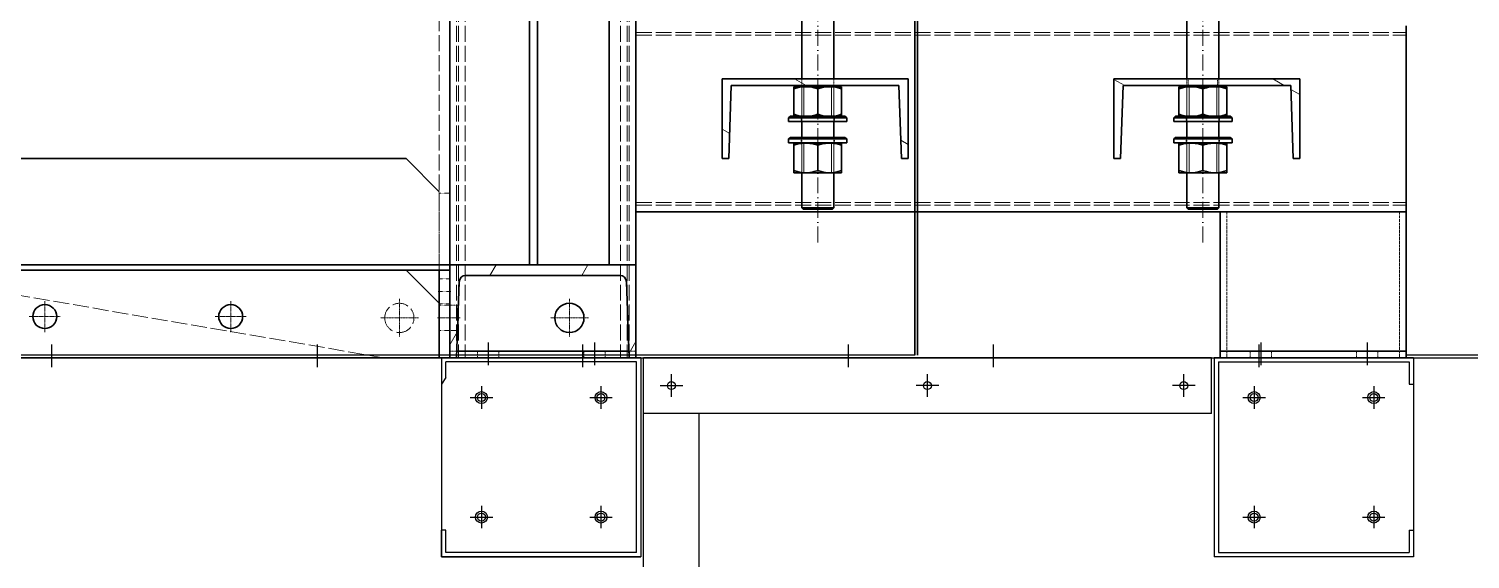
# Model space of a CAD drawing. Header units: millimetres. Extents: x 4398 to 33805, y 3079 to 23874.
# Drawn here: x 14182 to 15267, y 10170 to 10570 of the extents above; entities that cross this region are included whole.
import ezdxf

# ---------------------------------------------------------------- set-up
doc = ezdxf.new("R2010")
doc.units = ezdxf.units.MM
for name, pattern in [('CENTER', [2, 1.25, -0.25, 0.25, -0.25]), ('DASHDOT', [18.5, 12, -3, 0.5, -3]), ('DASHED', [15, 12, -3])]:
    doc.linetypes.add(name, pattern=pattern)
doc.layers.add('center', color=1, linetype='CENTER')

# ---------------------------------------------------------------- blocks, each defined once
blk = doc.blocks.new('A$C55E021B5')
at = {"color": 7, "linetype": 'DASHED', "lineweight": 13}
for p, q in [((585, 2140.5), (585, 0.5)), ((586.6, 2140.5), (586.6, 0.5)), ((591.6, 2140.5), (591.6, 0.5)), ((708.4, 2140.5), (708.4, 0.5)), ((713.4, 2140.5), (713.4, 0.5)), ((715, 2140.5), (715, 0.5)), ((720, 1968.5), (720, 172.5)), ((720, 168.1), (720, 1070.5)), ((728, 66.5), (728, 1070.5)), ((580, 245.5), (0, 245.5)), ((580, 243.6), (0, 243.6)), ((580, 117.4), (0, 117.4)), ((580, 115.5), (0, 115.5)), ((770, 0.5), (1362, 101.9))]:
    blk.add_line(p, q, dxfattribs=at)
at = {"color": 7, "lineweight": 35}
for p, q in [((720, 936.5), (720, 70.5)), ((660, 560.8), (660, 70.5)), ((654, 450.1), (654, 70.5)), ((580, 403), (580, 0.5)), ((600, 403), (600, 70.5)), ((753, 150.5), (1337, 150.5)), ((580, 110.5), (0, 110.5)), ((1370, 70.5), (720, 70.5)), ((720, 66.5), (1370, 66.5)), ((753, 66.5), (1337, 66.5)), ((728, 0.5), (1362, 0.5))]:
    blk.add_line(p, q, dxfattribs=at)
at = {"color": 7, "linetype": 'DASHDOT', "lineweight": 13}
for p, q in [((153, 87.4), (153, 387.4)), ((443, 87.4), (443, 387.4))]:
    blk.add_line(p, q, dxfattribs=at)
at = {"color": 7, "lineweight": 35, "ltscale": 0.103337}
for p, q in [((141, 210.5), (141, 272.5)), ((165, 210.5), (165, 272.5)), ((431, 210.5), (431, 272.5)), ((455, 210.5), (455, 272.5))]:
    blk.add_line(p, q, dxfattribs=at)
at = {"color": 7, "lineweight": 35, "ltscale": 0.233333}
for p, q in [((0, 250.5), (0, 110.5)), ((580, 250.5), (580, 110.5)), ((80, 210.5), (220, 210.5))]:
    blk.add_line(p, q, dxfattribs=at)
at = {"color": 7, "lineweight": 35, "ltscale": 0.1}
for p, q in [((80, 150.5), (80, 210.5)), ((220, 210.5), (220, 150.5)), ((375, 150.5), (375, 210.5)), ((515, 210.5), (515, 150.5))]:
    blk.add_line(p, q, dxfattribs=at)
at = {"color": 7, "lineweight": 13, "ltscale": 0.016666}
for p, q in [((100.4, 210.5), (91.8, 205.5)), ((460.4, 210.5), (451.8, 205.5))]:
    blk.add_line(p, q, dxfattribs=at)
at = {"color": 7, "linetype": 'DASHED', "lineweight": 13, "ltscale": 0.008333}
for p, q in [((141, 205.5), (141, 210.5)), ((142, 210.5), (142, 205.5)), ((164, 210.5), (164, 205.5)), ((165, 205.5), (165, 210.5)), ((431, 205.5), (431, 210.5)), ((455, 205.5), (455, 210.5)), ((21.4, 0.5), (21.4, 5.5)), ((37.4, 0.5), (37.4, 5.5)), ((101.4, 0.5), (101.4, 5.5)), ((117.4, 0.5), (117.4, 5.5)), ((603.1, 0.5), (603.1, 5.5)), ((603.1, 0.5), (603.1, 5.5)), ((619.1, 0.5), (619.1, 5.5)), ((619.1, 0.5), (619.1, 5.5)), ((683.1, 0.5), (683.1, 5.5)), ((683.1, 0.5), (683.1, 5.5)), ((699.1, 0.5), (699.1, 5.5)), ((699.1, 0.5), (699.1, 5.5)), ((720, 5.5), (720, 0.5)), ((720, 5.5), (720, 0.5))]:
    blk.add_line(p, q, dxfattribs=at)
at = {"color": 7, "lineweight": 13, "ltscale": 0.015827}
blk.add_line((220, 210.2), (211.8, 205.5), dxfattribs=at)
at = {"color": 7, "lineweight": 35, "ltscale": 0.233334}
for p, q in [((375, 210.5), (515, 210.5)), ((140, 110.5), (0, 110.5)), ((720, 70.5), (580, 70.5)), ((140, 5.5), (0, 5.5)), ((140, 0.5), (0, 0.5)), ((140, 0.5), (0, 0.5)), ((580, 0.5), (720, 0.5)), ((720, 0.5), (580, 0.5)), ((720, 0.5), (580, 0.5))]:
    blk.add_line(p, q, dxfattribs=at)
at = {"color": 7, "lineweight": 13, "ltscale": 0.013126}
blk.add_line((86.8, 202.6), (80, 198.7), dxfattribs=at)
at = {"color": 7, "lineweight": 35, "ltscale": 0.091722}
for p, q in [((85, 150.5), (86.9, 205.5)), ((215, 150.5), (213.1, 205.5)), ((380, 150.5), (381.9, 205.5)), ((510, 150.5), (508.1, 205.5))]:
    blk.add_line(p, q, dxfattribs=at)
at = {"color": 7, "lineweight": 35, "ltscale": 0.210265}
for p, q in [((86.9, 205.5), (213.1, 205.5)), ((381.9, 205.5), (508.1, 205.5))]:
    blk.add_line(p, q, dxfattribs=at)
at = {"color": 7, "lineweight": 35, "ltscale": 0.012392}
for p, q in [((142.4, 204.7), (135, 204.7)), ((171, 204.7), (163.6, 204.7)), ((432.4, 204.7), (425, 204.7)), ((461, 204.7), (453.6, 204.7)), ((142.4, 162.2), (135, 162.2)), ((171, 162.2), (163.6, 162.2)), ((432.4, 162.2), (425, 162.2)), ((461, 162.2), (453.6, 162.2)), ((142.4, 139.9), (135, 139.9)), ((171, 139.9), (163.6, 139.9)), ((432.4, 139.9), (425, 139.9)), ((461, 139.9), (453.6, 139.9))]:
    blk.add_line(p, q, dxfattribs=at)
at = {"color": 7, "lineweight": 35, "ltscale": 0.002592}
for p, q in [((135, 204.7), (135, 203.1)), ((171, 204.7), (171, 203.1)), ((425, 204.7), (425, 203.1)), ((461, 204.7), (461, 203.1)), ((135, 162.2), (135, 160.6)), ((171, 162.2), (171, 160.6)), ((425, 162.2), (425, 160.6)), ((461, 162.2), (461, 160.6)), ((135, 139.9), (135, 141.4)), ((171, 139.9), (171, 141.4)), ((425, 139.9), (425, 141.4)), ((461, 139.9), (461, 141.4))]:
    blk.add_line(p, q, dxfattribs=at)
at = {"color": 7, "lineweight": 35, "ltscale": 0.031982}
for p, q in [((135, 183.9), (135, 203.1)), ((153, 183.9), (153, 203.1)), ((171, 183.9), (171, 203.1)), ((425, 183.9), (425, 203.1)), ((443, 183.9), (443, 203.1)), ((461, 183.9), (461, 203.1)), ((135, 141.4), (135, 160.6)), ((153, 141.4), (153, 160.6)), ((171, 141.4), (171, 160.6)), ((425, 141.4), (425, 160.6)), ((443, 141.4), (443, 160.6)), ((461, 141.4), (461, 160.6))]:
    blk.add_line(p, q, dxfattribs=at)
at = {"color": 7, "lineweight": 35, "ltscale": 0.00135}
for p, q in [((141, 204.7), (141, 205.5)), ((165, 204.7), (165, 205.5)), ((431, 204.7), (431, 205.5)), ((455, 204.7), (455, 205.5))]:
    blk.add_line(p, q, dxfattribs=at)
at = {"color": 7, "linetype": 'DASHED', "lineweight": 13, "ltscale": 0.043793}
for p, q in [((141, 178.4), (141, 204.7)), ((165, 178.4), (165, 204.7)), ((431, 178.4), (431, 204.7)), ((455, 178.4), (455, 204.7))]:
    blk.add_line(p, q, dxfattribs=at)
at = {"color": 7, "lineweight": 35, "ltscale": 0.005215}
for p, q in [((142.4, 204.7), (145.6, 204.7)), ((160.4, 204.7), (163.6, 204.7)), ((450.4, 204.7), (453.6, 204.7)), ((142.4, 162.2), (145.6, 162.2)), ((160.4, 162.2), (163.6, 162.2)), ((450.4, 162.2), (453.6, 162.2)), ((142.4, 139.9), (145.6, 139.9)), ((160.4, 139.9), (163.6, 139.9)), ((450.4, 139.9), (453.6, 139.9))]:
    blk.add_line(p, q, dxfattribs=at)
at = {"color": 7, "linetype": 'DASHED', "lineweight": 13, "ltscale": 0.037167}
for p, q in [((142.6, 182.4), (142.6, 204.7)), ((163.4, 182.4), (163.4, 204.7)), ((432.6, 182.4), (432.6, 204.7)), ((453.4, 182.4), (453.4, 204.7)), ((141, 139.9), (141, 162.2)), ((142.6, 139.9), (142.6, 162.2)), ((163.4, 139.9), (163.4, 162.2)), ((165, 139.9), (165, 162.2)), ((431, 139.9), (431, 162.2)), ((432.6, 139.9), (432.6, 162.2)), ((453.4, 139.9), (453.4, 162.2)), ((455, 139.9), (455, 162.2))]:
    blk.add_line(p, q, dxfattribs=at)
at = {"color": 7, "lineweight": 35, "ltscale": 0.024784}
for p, q in [((160.4, 204.7), (145.6, 204.7)), ((450.4, 204.7), (435.6, 204.7)), ((160.4, 162.2), (145.6, 162.2)), ((450.4, 162.2), (435.6, 162.2)), ((160.4, 139.9), (145.6, 139.9)), ((450.4, 139.9), (435.6, 139.9))]:
    blk.add_line(p, q, dxfattribs=at)
at = {"color": 7, "linetype": 'DASHED', "lineweight": 13, "ltscale": 0.031982}
for p, q in [((153, 183.9), (153, 203.1)), ((443, 183.9), (443, 203.1)), ((153, 141.4), (153, 160.6)), ((443, 141.4), (443, 160.6))]:
    blk.add_line(p, q, dxfattribs=at)
at = {"color": 7, "lineweight": 35, "ltscale": 0.005216}
for p, q in [((432.4, 204.7), (435.6, 204.7)), ((432.4, 162.2), (435.6, 162.2)), ((432.4, 139.9), (435.6, 139.9))]:
    blk.add_line(p, q, dxfattribs=at)
at = {"color": 7, "lineweight": 35, "ltscale": 0.003151}
for p, q in [((132.5, 182.4), (131, 181.3)), ((173.5, 182.4), (175, 181.3)), ((422.5, 182.4), (421, 181.3)), ((463.5, 182.4), (465, 181.3)), ((132.5, 166.4), (131, 165.3)), ((173.5, 166.4), (175, 165.3)), ((422.5, 166.4), (421, 165.3)), ((463.5, 166.4), (465, 165.3))]:
    blk.add_line(p, q, dxfattribs=at)
at = {"color": 7, "linetype": 'DASHED', "lineweight": 13, "ltscale": 0.036667}
for p, q in [((153, 181.3), (131, 181.3)), ((443, 181.3), (421, 181.3)), ((465, 181.3), (443, 181.3)), ((153, 165.3), (131, 165.3)), ((443, 165.3), (421, 165.3)), ((465, 165.3), (443, 165.3))]:
    blk.add_line(p, q, dxfattribs=at)
at = {"color": 7, "lineweight": 35, "ltscale": 0.036667}
for p, q in [((153, 181.3), (131, 181.3)), ((153, 178.4), (131, 178.4)), ((443, 181.3), (421, 181.3)), ((443, 178.4), (421, 178.4)), ((465, 181.3), (443, 181.3)), ((465, 178.4), (443, 178.4)), ((153, 165.3), (131, 165.3)), ((443, 165.3), (421, 165.3)), ((465, 165.3), (443, 165.3)), ((153, 162.4), (131, 162.4)), ((443, 162.4), (421, 162.4)), ((465, 162.4), (443, 162.4))]:
    blk.add_line(p, q, dxfattribs=at)
at = {"color": 7, "lineweight": 35, "ltscale": 0.004749}
for p, q in [((131, 178.4), (131, 181.3)), ((175, 178.4), (175, 181.3)), ((421, 178.4), (421, 181.3)), ((465, 178.4), (465, 181.3)), ((131, 162.4), (131, 165.3)), ((175, 162.4), (175, 165.3)), ((421, 162.4), (421, 165.3)), ((465, 162.4), (465, 165.3))]:
    blk.add_line(p, q, dxfattribs=at)
at = {"color": 7, "lineweight": 35, "ltscale": 0.034167}
for p, q in [((153, 182.4), (132.5, 182.4)), ((443, 182.4), (422.5, 182.4)), ((463.5, 182.4), (443, 182.4)), ((153, 166.4), (132.5, 166.4)), ((443, 166.4), (422.5, 166.4)), ((463.5, 166.4), (443, 166.4))]:
    blk.add_line(p, q, dxfattribs=at)
at = {"color": 7, "lineweight": 35, "ltscale": 0.002551}
for p, q in [((135, 182.4), (135, 183.9)), ((171, 182.4), (171, 183.9)), ((425, 182.4), (425, 183.9)), ((461, 182.4), (461, 183.9))]:
    blk.add_line(p, q, dxfattribs=at)
at = {"color": 7, "linetype": 'DASHED', "lineweight": 13, "ltscale": 0.012392}
for p, q in [((142.4, 182.4), (135, 182.4)), ((171, 182.4), (163.6, 182.4)), ((432.4, 182.4), (425, 182.4)), ((461, 182.4), (453.6, 182.4))]:
    blk.add_line(p, q, dxfattribs=at)
at = {"color": 7, "linetype": 'DASHED', "lineweight": 13, "ltscale": 4.19617e-05}
for p, q in [((135, 182.4), (135, 182.4)), ((171, 182.4), (171, 182.4)), ((425, 182.4), (425, 182.4)), ((461, 182.4), (461, 182.4))]:
    blk.add_line(p, q, dxfattribs=at)
at = {"color": 7, "linetype": 'DASHED', "lineweight": 13, "ltscale": 0.006667}
for p, q in [((140.5, 178.4), (140.5, 182.4)), ((165.5, 178.4), (165.5, 182.4)), ((430.5, 178.4), (430.5, 182.4)), ((455.5, 178.4), (455.5, 182.4)), ((140.5, 162.4), (140.5, 166.4)), ((141, 162.4), (141, 166.4)), ((165, 162.4), (165, 166.4)), ((165.5, 162.4), (165.5, 166.4)), ((430.5, 162.4), (430.5, 166.4)), ((431, 162.4), (431, 166.4)), ((455, 162.4), (455, 166.4)), ((455.5, 162.4), (455.5, 166.4)), ((720, 66.5), (720, 70.5))]:
    blk.add_line(p, q, dxfattribs=at)
at = {"color": 7, "lineweight": 35, "ltscale": 0.02}
for p, q in [((141, 166.4), (141, 178.4)), ((165, 166.4), (165, 178.4)), ((431, 166.4), (431, 178.4)), ((455, 166.4), (455, 178.4))]:
    blk.add_line(p, q, dxfattribs=at)
at = {"color": 7, "linetype": 'DASHED', "lineweight": 13, "ltscale": 0.000536262}
for p, q in [((142.4, 182.4), (142.1, 182.4)), ((163.6, 182.4), (163.9, 182.4)), ((453.6, 182.4), (453.9, 182.4))]:
    blk.add_line(p, q, dxfattribs=at)
at = {"color": 7, "linetype": 'DASHED', "lineweight": 13, "ltscale": 0.005215}
for p, q in [((142.4, 182.4), (145.6, 182.4)), ((160.4, 182.4), (163.6, 182.4)), ((450.4, 182.4), (453.6, 182.4))]:
    blk.add_line(p, q, dxfattribs=at)
at = {"color": 7, "linetype": 'DASHED', "lineweight": 13, "ltscale": 0.024784}
for p, q in [((160.4, 182.4), (145.6, 182.4)), ((450.4, 182.4), (435.6, 182.4))]:
    blk.add_line(p, q, dxfattribs=at)
at = {"color": 7, "linetype": 'DASHED', "lineweight": 13, "ltscale": 0.000524018}
for p, q in [((145.6, 182.4), (145.9, 182.4)), ((160.4, 182.4), (160.1, 182.4)), ((435.6, 182.4), (435.9, 182.4))]:
    blk.add_line(p, q, dxfattribs=at)
at = {"color": 7, "lineweight": 35, "ltscale": 0.034166}
for p, q in [((173.5, 182.4), (153, 182.4)), ((173.5, 166.4), (153, 166.4))]:
    blk.add_line(p, q, dxfattribs=at)
at = {"color": 7, "lineweight": 35, "ltscale": 0.036666}
for p, q in [((175, 181.3), (153, 181.3)), ((175, 178.4), (153, 178.4)), ((175, 165.3), (153, 165.3)), ((175, 162.4), (153, 162.4))]:
    blk.add_line(p, q, dxfattribs=at)
at = {"color": 7, "linetype": 'DASHED', "lineweight": 13, "ltscale": 0.036666}
for p, q in [((175, 181.3), (153, 181.3)), ((175, 165.3), (153, 165.3))]:
    blk.add_line(p, q, dxfattribs=at)
at = {"color": 7, "linetype": 'DASHED', "lineweight": 13, "ltscale": 0.000535501}
blk.add_line((432.4, 182.4), (432.1, 182.4), dxfattribs=at)
at = {"color": 7, "linetype": 'DASHED', "lineweight": 13, "ltscale": 0.005216}
blk.add_line((432.4, 182.4), (435.6, 182.4), dxfattribs=at)
at = {"color": 7, "linetype": 'DASHED', "lineweight": 13, "ltscale": 0.000524779}
blk.add_line((450.4, 182.4), (450.1, 182.4), dxfattribs=at)
at = {"color": 7, "lineweight": 13, "ltscale": 0.010552}
blk.add_line((380.5, 164.3), (375, 161.2), dxfattribs=at)
at = {"color": 7, "lineweight": 13, "ltscale": 0.010896}
blk.add_line((515, 172.7), (509.3, 169.5), dxfattribs=at)
at = {"color": 7, "lineweight": 35, "ltscale": 0.17003}
blk.add_line((720, 172.5), (720, 70.5), dxfattribs=at)
at = {"color": 7, "lineweight": 35, "ltscale": 0.16261}
blk.add_line((720, 70.5), (720, 168.1), dxfattribs=at)
at = {"color": 7, "lineweight": 35, "ltscale": 0.000402451}
for p, q in [((141, 162.2), (141, 162.4)), ((165, 162.2), (165, 162.4)), ((431, 162.2), (431, 162.4)), ((455, 162.2), (455, 162.4))]:
    blk.add_line(p, q, dxfattribs=at)
at = {"color": 7, "lineweight": 35, "ltscale": 0.008333}
for p, q in [((80, 150.5), (85, 150.5)), ((215, 150.5), (220, 150.5)), ((0, 0.5), (0, 5.5)), ((140, 0.5), (140, 5.5)), ((580, 0.5), (580, 5.5)), ((580, 0.5), (580, 5.5))]:
    blk.add_line(p, q, dxfattribs=at)
at = {"color": 7, "lineweight": 35, "ltscale": 0.008334}
for p, q in [((375, 150.5), (380, 150.5)), ((510, 150.5), (515, 150.5)), ((580, 0.5), (585, 0.5)), ((715, 0.5), (720, 0.5))]:
    blk.add_line(p, q, dxfattribs=at)
at = {"color": 7, "lineweight": 35, "ltscale": 0.058926}
for p, q in [((753, 150.5), (728, 125.5)), ((753, 66.5), (728, 41.5))]:
    blk.add_line(p, q, dxfattribs=at)
at = {"color": 7, "lineweight": 35, "ltscale": 0.044088}
for p, q in [((141, 113.4), (141, 139.9)), ((165, 113.4), (165, 139.9)), ((431, 113.4), (431, 139.9)), ((455, 113.4), (455, 139.9))]:
    blk.add_line(p, q, dxfattribs=at)
at = {"color": 7, "linetype": 'DASHED', "lineweight": 13, "ltscale": 0.013333}
for p, q in [((720, 124.5), (728, 124.5)), ((728, 60), (720, 60)), ((728, 41), (720, 41)), ((720, 40), (728, 40)), ((720, 21), (728, 21))]:
    blk.add_line(p, q, dxfattribs=at)
at = {"color": 7, "linetype": 'DASHED', "lineweight": 13, "ltscale": 0.14}
blk.add_line((728, 41.5), (728, 125.5), dxfattribs=at)
at = {"color": 7, "lineweight": 35, "ltscale": 0.183333}
for p, q in [((0, 110.5), (0, 0.5)), ((140, 110.5), (140, 0.5))]:
    blk.add_line(p, q, dxfattribs=at)
at = {"color": 7, "linetype": 'DASHED', "lineweight": 13, "ltscale": 0.183333}
for p, q in [((5, 110.5), (5, 0.5)), ((135, 110.5), (135, 0.5))]:
    blk.add_line(p, q, dxfattribs=at)
at = {"color": 7, "linetype": 'DASHED', "lineweight": 13, "ltscale": 0.037552}
for p, q in [((163.5, 113.4), (141, 113.4)), ((453.5, 113.4), (431, 113.4))]:
    blk.add_line(p, q, dxfattribs=at)
at = {"color": 7, "lineweight": 35, "ltscale": 0.002448}
for p, q in [((142.5, 113.4), (141, 113.4)), ((432.5, 113.4), (431, 113.4))]:
    blk.add_line(p, q, dxfattribs=at)
at = {"color": 7, "lineweight": 35, "ltscale": 0.002357}
for p, q in [((142, 112.4), (141, 113.4)), ((164, 112.4), (165, 113.4)), ((432, 112.4), (431, 113.4)), ((454, 112.4), (455, 113.4))]:
    blk.add_line(p, q, dxfattribs=at)
at = {"color": 7, "lineweight": 35, "ltscale": 0.002244}
blk.add_line((143.3, 112.4), (142, 112.4), dxfattribs=at)
at = {"color": 7, "lineweight": 35, "ltscale": 0.037552}
for p, q in [((165, 113.4), (142.5, 113.4)), ((455, 113.4), (432.5, 113.4))]:
    blk.add_line(p, q, dxfattribs=at)
at = {"color": 7, "lineweight": 35, "ltscale": 0.034422}
for p, q in [((164, 112.4), (143.3, 112.4)), ((454, 112.4), (433.3, 112.4))]:
    blk.add_line(p, q, dxfattribs=at)
at = {"color": 7, "linetype": 'DASHED', "lineweight": 13, "ltscale": 0.002448}
for p, q in [((165, 113.4), (163.5, 113.4)), ((455, 113.4), (453.5, 113.4))]:
    blk.add_line(p, q, dxfattribs=at)
at = {"color": 7, "lineweight": 35, "ltscale": 0.002245}
blk.add_line((433.3, 112.4), (432, 112.4), dxfattribs=at)
at = {"color": 7, "lineweight": 35, "ltscale": 0.116667}
for p, q in [((580, 0.5), (580, 70.5)), ((720, 70.5), (720, 0.5))]:
    blk.add_line(p, q, dxfattribs=at)
at = {"color": 7, "linetype": 'DASHED', "lineweight": 13, "ltscale": 0.09}
blk.add_line((600, 70.5), (654, 70.5), dxfattribs=at)
at = {"color": 7, "lineweight": 13, "ltscale": 0.015396}
for p, q in [((620.6, 62.5), (616, 70.5)), ((689.9, 62.5), (685.2, 70.5))]:
    blk.add_line(p, q, dxfattribs=at)
at = {"color": 7, "linetype": 'DASHED', "lineweight": 13, "ltscale": 0.01}
blk.add_line((654, 70.5), (660, 70.5), dxfattribs=at)
at = {"color": 7, "linetype": 'DASHED', "lineweight": 13, "ltscale": 0.116667}
blk.add_line((720, 70.5), (720, 0.5), dxfattribs=at)
at = {"color": 7, "lineweight": 35, "ltscale": 0.006667}
blk.add_line((720, 66.5), (720, 70.5), dxfattribs=at)
at = {"color": 7, "lineweight": 35, "ltscale": 0.11}
for p, q in [((720, 66.5), (720, 0.5)), ((728, 66.5), (728, 0.5))]:
    blk.add_line(p, q, dxfattribs=at)
at = {"color": 7, "lineweight": 35, "ltscale": 0.013333}
for p, q in [((720, 66.5), (728, 66.5)), ((720, 0.5), (728, 0.5))]:
    blk.add_line(p, q, dxfattribs=at)
at = {"color": 7, "lineweight": 35, "ltscale": 0.095349}
for p, q in [((585, 0.5), (587, 57.7)), ((713, 57.7), (715, 0.5))]:
    blk.add_line(p, q, dxfattribs=at)
at = {"color": 7, "lineweight": 35, "ltscale": 0.193355}
blk.add_line((592, 62.5), (708, 62.5), dxfattribs=at)
at = {"color": 7, "linetype": 'DASHDOT', "lineweight": 13, "ltscale": 0.047667}
for p, q in [((630, 44.8), (630, 16.2)), ((758, 44.8), (758, 16.2)), ((615.7, 30.5), (644.3, 30.5)), ((743.7, 30.5), (772.3, 30.5))]:
    blk.add_line(p, q, dxfattribs=at)
at = {"color": 7, "linetype": 'DASHDOT', "lineweight": 13, "ltscale": 0.016}
blk.add_line((728.8, 50.5), (719.2, 50.5), dxfattribs=at)
at = {"color": 7, "linetype": 'DASHED', "lineweight": 13, "ltscale": 0.010632}
blk.add_line((713.6, 40), (720, 40), dxfattribs=at)
at = {"color": 7, "linetype": 'DASHED', "lineweight": 13, "ltscale": 0.010079}
for p, q in [((720, 40), (714, 40)), ((720, 21), (714, 21))]:
    blk.add_line(p, q, dxfattribs=at)
at = {"color": 7, "lineweight": 35, "ltscale": 0.068333}
blk.add_line((728, 41.5), (728, 0.5), dxfattribs=at)
at = {"color": 7, "linetype": 'DASHDOT', "lineweight": 13, "ltscale": 0.039}
for p, q in [((885, 43.2), (885, 19.8)), ((1025, 43.2), (1025, 19.8)), ((873.3, 31.5), (896.7, 31.5)), ((1013.3, 31.5), (1036.7, 31.5))]:
    blk.add_line(p, q, dxfattribs=at)
at = {"color": 7, "linetype": 'DASHDOT', "lineweight": 13, "ltscale": 0.02876}
blk.add_line((712.2, 30.5), (729.4, 30.5), dxfattribs=at)
at = {"color": 7, "lineweight": 13, "ltscale": 0.017065}
blk.add_line((585.1, 3.9), (580, 12.8), dxfattribs=at)
at = {"color": 7, "linetype": 'DASHED', "lineweight": 13, "ltscale": 0.009527}
blk.add_line((714.3, 21), (720, 21), dxfattribs=at)
at = {"color": 7, "lineweight": 13, "ltscale": 0.018955}
blk.add_line((720, 10.3), (714.3, 20.2), dxfattribs=at)
at = {"color": 7, "linetype": 'DASHDOT', "lineweight": 13, "ltscale": 0.01}
for p, q in [((29.4, 0), (29.4, 6)), ((109.4, 0), (109.4, 6)), ((611.1, 0), (611.1, 6)), ((691.1, 0), (691.1, 6))]:
    blk.add_line(p, q, dxfattribs=at)
at = {"color": 7, "linetype": 'DASHED', "lineweight": 13, "ltscale": 0.008625}
blk.add_line((580, 5.5), (585.2, 5.5), dxfattribs=at)
blk.add_line((580, 5.5), (585.2, 5.5), dxfattribs=at)
at = {"color": 7, "lineweight": 35, "ltscale": 0.216085}
blk.add_line((585.2, 5.5), (714.8, 5.5), dxfattribs=at)
blk.add_line((585.2, 5.5), (714.8, 5.5), dxfattribs=at)
at = {"color": 7, "linetype": 'DASHED', "lineweight": 13, "ltscale": 0.008624}
blk.add_line((714.8, 5.5), (720, 5.5), dxfattribs=at)
blk.add_line((714.8, 5.5), (720, 5.5), dxfattribs=at)
at = {"color": 7, "linetype": 'DASHED', "lineweight": 13}
for points in [[(142.4, 204.7), (140.9, 204.5), (139.3, 204.3), (137.6, 203.9), (135.8, 203.4), (135, 203.1)], [(145.6, 204.7), (147.1, 204.5), (148.7, 204.3), (150.4, 203.9), (152.2, 203.4), (153, 203.1)], [(160.4, 204.7), (158.9, 204.5), (157.3, 204.3), (155.6, 203.9), (153.8, 203.4), (153, 203.1)], [(163.6, 204.7), (165.1, 204.5), (166.7, 204.3), (168.4, 203.9), (170.2, 203.4), (171, 203.1)], [(432.4, 204.7), (430.9, 204.5), (429.3, 204.3), (427.6, 203.9), (425.8, 203.4), (425, 203.1)], [(435.6, 204.7), (437.1, 204.5), (438.7, 204.3), (440.4, 203.9), (442.2, 203.4), (443, 203.1)], [(450.4, 204.7), (448.9, 204.5), (447.3, 204.3), (445.6, 203.9), (443.8, 203.4), (443, 203.1)], [(453.6, 204.7), (455.1, 204.5), (456.7, 204.3), (458.4, 203.9), (460.2, 203.4), (461, 203.1)], [(142.4, 182.4), (140.9, 182.5), (139.3, 182.8), (137.6, 183.2), (135.8, 183.7), (135, 183.9)], [(145.6, 182.4), (147.1, 182.5), (148.7, 182.8), (150.4, 183.2), (152.2, 183.7), (153, 183.9)], [(160.4, 182.4), (158.9, 182.5), (157.3, 182.8), (155.6, 183.2), (153.8, 183.7), (153, 183.9)], [(163.6, 182.4), (165.1, 182.5), (166.7, 182.8), (168.4, 183.2), (170.2, 183.7), (171, 183.9)], [(432.4, 182.4), (430.9, 182.5), (429.3, 182.8), (427.6, 183.2), (425.8, 183.7), (425, 183.9)], [(435.6, 182.4), (437.1, 182.5), (438.7, 182.8), (440.4, 183.2), (442.2, 183.7), (443, 183.9)], [(450.4, 182.4), (448.9, 182.5), (447.3, 182.8), (445.6, 183.2), (443.8, 183.7), (443, 183.9)], [(453.6, 182.4), (455.1, 182.5), (456.7, 182.8), (458.4, 183.2), (460.2, 183.7), (461, 183.9)], [(142.4, 162.2), (140.9, 162), (139.3, 161.8), (137.6, 161.4), (135.8, 160.9), (135, 160.6)], [(145.6, 162.2), (147.1, 162), (148.7, 161.8), (150.4, 161.4), (152.2, 160.9), (153, 160.6)], [(160.4, 162.2), (158.9, 162), (157.3, 161.8), (155.6, 161.4), (153.8, 160.9), (153, 160.6)], [(163.6, 162.2), (165.1, 162), (166.7, 161.8), (168.4, 161.4), (170.2, 160.9), (171, 160.6)], [(432.4, 162.2), (430.9, 162), (429.3, 161.8), (427.6, 161.4), (425.8, 160.9), (425, 160.6)], [(435.6, 162.2), (437.1, 162), (438.7, 161.8), (440.4, 161.4), (442.2, 160.9), (443, 160.6)], [(450.4, 162.2), (448.9, 162), (447.3, 161.8), (445.6, 161.4), (443.8, 160.9), (443, 160.6)], [(453.6, 162.2), (455.1, 162), (456.7, 161.8), (458.4, 161.4), (460.2, 160.9), (461, 160.6)], [(142.4, 139.9), (140.9, 140), (139.3, 140.3), (137.6, 140.7), (135.8, 141.2), (135, 141.4)], [(145.6, 139.9), (147.1, 140), (148.7, 140.3), (150.4, 140.7), (152.2, 141.2), (153, 141.4)], [(160.4, 139.9), (158.9, 140), (157.3, 140.3), (155.6, 140.7), (153.8, 141.2), (153, 141.4)], [(163.6, 139.9), (165.1, 140), (166.7, 140.3), (168.4, 140.7), (170.2, 141.2), (171, 141.4)], [(432.4, 139.9), (430.9, 140), (429.3, 140.3), (427.6, 140.7), (425.8, 141.2), (425, 141.4)], [(435.6, 139.9), (437.1, 140), (438.7, 140.3), (440.4, 140.7), (442.2, 141.2), (443, 141.4)], [(450.4, 139.9), (448.9, 140), (447.3, 140.3), (445.6, 140.7), (443.8, 141.2), (443, 141.4)], [(453.6, 139.9), (455.1, 140), (456.7, 140.3), (458.4, 140.7), (460.2, 141.2), (461, 141.4)]]:
    blk.add_lwpolyline(points, dxfattribs=at)
at = {"color": 7, "lineweight": 35}
for points in [[(142.4, 204.7), (140.9, 204.5), (139.3, 204.3), (137.6, 203.9), (135.8, 203.4), (135, 203.1)], [(145.6, 204.7), (147.1, 204.5), (148.7, 204.3), (150.4, 203.9), (152.2, 203.4), (153, 203.1)], [(160.4, 204.7), (158.9, 204.5), (157.3, 204.3), (155.6, 203.9), (153.8, 203.4), (153, 203.1)], [(163.6, 204.7), (165.1, 204.5), (166.7, 204.3), (168.4, 203.9), (170.2, 203.4), (171, 203.1)], [(432.4, 204.7), (430.9, 204.5), (429.3, 204.3), (427.6, 203.9), (425.8, 203.4), (425, 203.1)], [(435.6, 204.7), (437.1, 204.5), (438.7, 204.3), (440.4, 203.9), (442.2, 203.4), (443, 203.1)], [(450.4, 204.7), (448.9, 204.5), (447.3, 204.3), (445.6, 203.9), (443.8, 203.4), (443, 203.1)], [(453.6, 204.7), (455.1, 204.5), (456.7, 204.3), (458.4, 203.9), (460.2, 203.4), (461, 203.1)], [(142.1, 182.4), (140.2, 182.6), (138.1, 183.1), (137, 183.3), (135, 183.9)], [(145.9, 182.4), (147.8, 182.6), (149.9, 183.1), (151, 183.3), (153, 183.9)], [(160.1, 182.4), (158.2, 182.6), (156.1, 183.1), (155, 183.3), (153, 183.9)], [(163.9, 182.4), (165.8, 182.6), (167.9, 183.1), (169, 183.3), (171, 183.9)], [(432.1, 182.4), (430.2, 182.6), (428.1, 183.1), (427, 183.3), (425, 183.9)], [(435.9, 182.4), (437.8, 182.6), (439.9, 183.1), (441, 183.3), (443, 183.9)], [(450.1, 182.4), (448.2, 182.6), (446.1, 183.1), (445, 183.3), (443, 183.9)], [(453.9, 182.4), (455.8, 182.6), (457.9, 183.1), (459, 183.3), (461, 183.9)], [(142.4, 162.2), (140.9, 162), (139.3, 161.8), (137.6, 161.4), (135.8, 160.9), (135, 160.6)], [(145.6, 162.2), (147.1, 162), (148.7, 161.8), (150.4, 161.4), (152.2, 160.9), (153, 160.6)], [(160.4, 162.2), (158.9, 162), (157.3, 161.8), (155.6, 161.4), (153.8, 160.9), (153, 160.6)], [(163.6, 162.2), (165.1, 162), (166.7, 161.8), (168.4, 161.4), (170.2, 160.9), (171, 160.6)], [(432.4, 162.2), (430.9, 162), (429.3, 161.8), (427.6, 161.4), (425.8, 160.9), (425, 160.6)], [(435.6, 162.2), (437.1, 162), (438.7, 161.8), (440.4, 161.4), (442.2, 160.9), (443, 160.6)], [(450.4, 162.2), (448.9, 162), (447.3, 161.8), (445.6, 161.4), (443.8, 160.9), (443, 160.6)], [(453.6, 162.2), (455.1, 162), (456.7, 161.8), (458.4, 161.4), (460.2, 160.9), (461, 160.6)], [(142.4, 139.9), (140.9, 140), (139.3, 140.3), (137.6, 140.7), (135.8, 141.2), (135, 141.4)], [(145.6, 139.9), (147.1, 140), (148.7, 140.3), (150.4, 140.7), (152.2, 141.2), (153, 141.4)], [(160.4, 139.9), (158.9, 140), (157.3, 140.3), (155.6, 140.7), (153.8, 141.2), (153, 141.4)], [(163.6, 139.9), (165.1, 140), (166.7, 140.3), (168.4, 140.7), (170.2, 141.2), (171, 141.4)], [(432.4, 139.9), (430.9, 140), (429.3, 140.3), (427.6, 140.7), (425.8, 141.2), (425, 141.4)], [(435.6, 139.9), (437.1, 140), (438.7, 140.3), (440.4, 140.7), (442.2, 141.2), (443, 141.4)], [(450.4, 139.9), (448.9, 140), (447.3, 140.3), (445.6, 140.7), (443.8, 141.2), (443, 141.4)], [(453.6, 139.9), (455.1, 140), (456.7, 140.3), (458.4, 140.7), (460.2, 141.2), (461, 141.4)]]:
    blk.add_lwpolyline(points, dxfattribs=at)
for centre, radius in [((630, 30.5), 11), ((885, 31.5), 9), ((1025, 31.5), 9)]:
    blk.add_circle(centre, radius, dxfattribs=at)
at = {"color": 7, "linetype": 'DASHED', "lineweight": 13}
blk.add_circle((758, 30.5), 11, dxfattribs=at)
at = {"color": 7, "lineweight": 35}
for centre, start, end in [((592, 57.5), 90, 178), ((708, 57.5), 2, 90)]:
    blk.add_arc(centre, 5, start, end, dxfattribs=at)
at = {"color": 7, "linetype": 'DASHED', "lineweight": 13}
for ratio, start_param, end_param in [(0.034921, 1.0708, 3.14163), (0.034919, 0.00005, 1.070675), (0.034921, 4.212393, 6.283223), (0.034919, 3.141642, 4.212267)]:
    blk.add_ellipse((714, 30.5), major_axis=(0, 9.5), ratio=ratio, start_param=start_param, end_param=end_param, dxfattribs=at)
blk = doc.blocks.new('1')
at = {"color": 7, "lineweight": 35}
for p, q in [((14848.6, 13016.3), (14848.6, 10323.9)), ((14850.6, 11143.9), (14850.6, 10323.9))]:
    blk.add_line(p, q, dxfattribs=at)
for p, q in [((14848.6, 10323.9), (13748.6, 10323.9)), ((14248.6, 10321.9), (16588.6, 10321.9)), ((14492.4, 10321.9), (14492.4, 10171.9)), ((14642.4, 10321.9), (14492.4, 10321.9)), ((14642.4, 10321.9), (14642.4, 10171.9)), ((15072.2, 10321.9), (14644.4, 10321.9)), ((14644.4, 9821.9), (14644.4, 10321.9)), ((15072.2, 10279.9), (15072.2, 10321.9)), ((15074.2, 10321.9), (15074.2, 10171.9)), ((15224.2, 10321.9), (15074.2, 10321.9)), ((16648.6, 10323.9), (15218.6, 10323.9)), ((15224.2, 10321.9), (15224.2, 10171.9)), ((15224.2, 10321.9), (15224.2, 10301.9)), ((14639.2, 10318.7), (14495.6, 10318.7)), ((14495.6, 10306.9), (14495.6, 10318.7)), ((14639.2, 10175.1), (14639.2, 10318.7)), ((15077.4, 10318.7), (15221, 10318.7)), ((15077.4, 10318.7), (15077.4, 10175.1)), ((15221, 10318.7), (15221, 10301.9)), ((14495.6, 10306.9), (14492.4, 10301.9)), ((15221, 10301.9), (15224.2, 10301.9)), ((15072.2, 10279.9), (14644.4, 10279.9)), ((14686.4, 9821.9), (14686.4, 10279.9)), ((14495.6, 10191.9), (14492.4, 10191.9)), ((14492.4, 10171.9), (14492.4, 10191.9)), ((14495.6, 10175.1), (14495.6, 10191.9)), ((14642.4, 10191.9), (14642.4, 10171.9)), ((15221, 10191.9), (15224.2, 10191.9)), ((15221, 10191.9), (15221, 10175.1)), ((15224.2, 10191.9), (15224.2, 10171.9)), ((14492.4, 10171.9), (14642.4, 10171.9)), ((14642.4, 10171.9), (14492.4, 10171.9)), ((14639.2, 10175.1), (14495.6, 10175.1)), ((15224.2, 10171.9), (15074.2, 10171.9)), ((15077.4, 10175.1), (15221, 10175.1))]:
    blk.add_line(p, q)
for centre, radius in [((14665.4, 10300.9), 3), ((14858.2, 10300.9), 3), ((15051.2, 10300.9), 3), ((14522.4, 10291.9), 4.5), ((14522.4, 10291.9), 4.5), ((14522.4, 10291.9), 4.5), ((14522.4, 10291.9), 4.5), ((14522.4, 10291.9), 3), ((14522.4, 10291.9), 3), ((14612.4, 10291.9), 4.5), ((14612.4, 10291.9), 4.5), ((14612.4, 10291.9), 4.5), ((14612.4, 10291.9), 4.5), ((14612.4, 10291.9), 3), ((14612.4, 10291.9), 3), ((15104.2, 10291.9), 4.5), ((15104.2, 10291.9), 4.5), ((15104.2, 10291.9), 3), ((15194.2, 10291.9), 4.5), ((15194.2, 10291.9), 4.5), ((15194.2, 10291.9), 3), ((14522.4, 10201.9), 4.5), ((14522.4, 10201.9), 4.5), ((14522.4, 10201.9), 4.5), ((14522.4, 10201.9), 4.5), ((14522.4, 10201.9), 3), ((14522.4, 10201.9), 3), ((14612.4, 10201.9), 4.5), ((14612.4, 10201.9), 4.5), ((14612.4, 10201.9), 4.5), ((14612.4, 10201.9), 4.5), ((14612.4, 10201.9), 3), ((14612.4, 10201.9), 3), ((15104.2, 10201.9), 4.5), ((15104.2, 10201.9), 4.5), ((15104.2, 10201.9), 3), ((15194.2, 10201.9), 4.5), ((15194.2, 10201.9), 4.5), ((15194.2, 10201.9), 3)]:
    blk.add_circle(centre, radius)
at = {"layer": 'center'}
for p, q in [((14198.6, 10331.9), (14198.6, 10314.9)), ((14398.6, 10331.9), (14398.6, 10314.9)), ((14527.4, 10333.4), (14527.4, 10316.4)), ((14598.6, 10331.9), (14598.6, 10314.9)), ((14607.4, 10333.4), (14607.4, 10316.4)), ((14798.6, 10331.9), (14798.6, 10314.9)), ((14907.6, 10331.9), (14907.6, 10314.9)), ((14907.6, 10331.9), (14907.6, 10314.9)), ((15107.6, 10331.9), (15107.6, 10314.9)), ((15107.6, 10331.9), (15107.6, 10314.9)), ((15109.2, 10333.4), (15109.2, 10316.4)), ((15189.2, 10333.4), (15189.2, 10316.4)), ((14522.4, 10300.4), (14522.4, 10283.4)), ((14522.4, 10300.4), (14522.4, 10283.4)), ((14612.4, 10300.4), (14612.4, 10283.4)), ((14612.4, 10300.4), (14612.4, 10283.4)), ((14656.9, 10300.9), (14673.9, 10300.9)), ((14665.4, 10292.4), (14665.4, 10309.4)), ((14866.7, 10300.9), (14849.7, 10300.9)), ((14858.2, 10292.4), (14858.2, 10309.4)), ((15059.7, 10300.9), (15042.7, 10300.9)), ((15051.2, 10292.4), (15051.2, 10309.4)), ((15104.2, 10300.4), (15104.2, 10283.4)), ((15194.2, 10300.4), (15194.2, 10283.4)), ((14513.9, 10291.9), (14530.9, 10291.9)), ((14513.9, 10291.9), (14530.9, 10291.9)), ((14603.9, 10291.9), (14620.9, 10291.9)), ((14603.9, 10291.9), (14620.9, 10291.9)), ((15095.7, 10291.9), (15112.7, 10291.9)), ((15185.7, 10291.9), (15202.7, 10291.9)), ((14513.9, 10201.9), (14530.9, 10201.9)), ((14513.9, 10201.9), (14530.9, 10201.9)), ((14522.4, 10210.4), (14522.4, 10193.4)), ((14522.4, 10210.4), (14522.4, 10193.4)), ((14603.9, 10201.9), (14620.9, 10201.9)), ((14603.9, 10201.9), (14620.9, 10201.9)), ((14612.4, 10210.4), (14612.4, 10193.4)), ((14612.4, 10210.4), (14612.4, 10193.4)), ((15095.7, 10201.9), (15112.7, 10201.9)), ((15104.2, 10210.4), (15104.2, 10193.4)), ((15185.7, 10201.9), (15202.7, 10201.9)), ((15194.2, 10210.4), (15194.2, 10193.4))]:
    blk.add_line(p, q, dxfattribs=at)
at = {"xscale": -1}
blk.add_blockref('A$C55E021B5', (15218.6, 10321.4), dxfattribs=at)

msp = doc.modelspace()

# ---------------------------------------------------------------- block references
msp.add_blockref('1', (0, 0))

doc.saveas('drawing.dxf')
